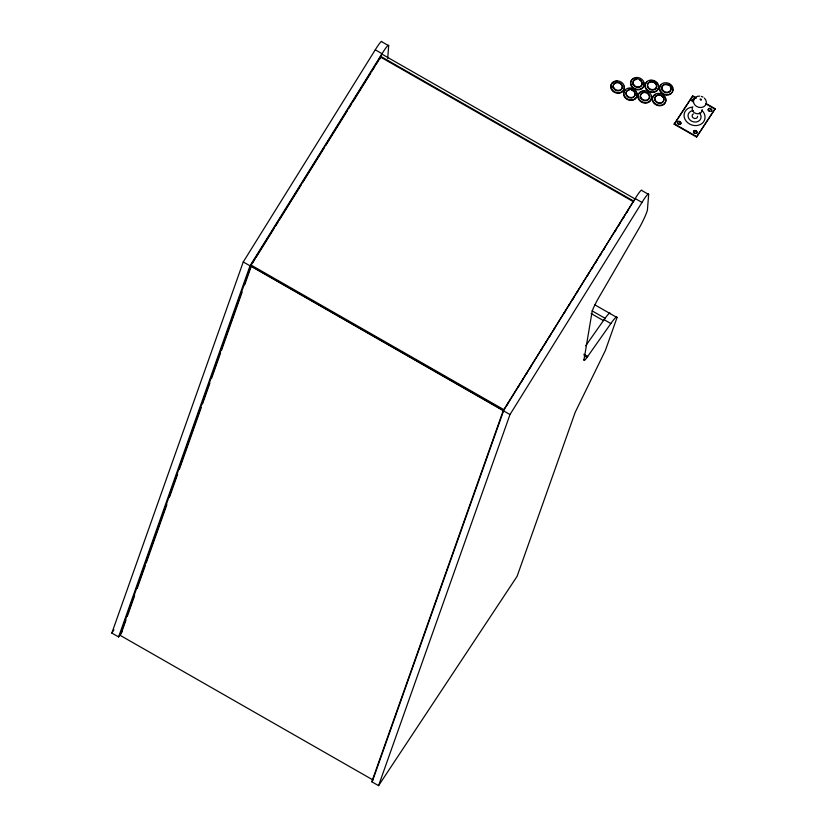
<?xml version="1.0" encoding="UTF-8"?>
<svg xmlns="http://www.w3.org/2000/svg" width="827" height="827" viewBox="0 0 827 827"><rect width="100%" height="100%" fill="white"/><g stroke="black" fill="none" stroke-linecap="round" stroke-linejoin="round"><path stroke-width="1.24" d="M380.379 58.707L380.565 56.288L381.888 54.106L635.084 198.945L633.761 201.126L380.565 56.288M387.698 58.417L388.68 45.712L381.909 41.836A13.894 1.509 -60.2 0 0 375.262 49.827L243.252 261.952L111.831 633.058L118.602 636.935L122.158 631.57M594.592 304.687L617.045 317.537L605.405 350.4L575.158 412.394L517.092 576.347L378.57 785.65L371.799 781.773L503.219 410.668L635.219 198.552A13.894 1.509 -60.2 0 1 641.866 190.561L648.647 194.428L647.458 209.676A26.505 2.884 -60.2 0 1 640.139 226.391L600.795 294.154A16.643 1.809 -60.2 0 0 592.049 311.955L583.976 359.952M584.058 359.476L583.965 360.221A13.294 1.447 -60.2 0 0 586.498 358.112L587.697 356.427L583.831 354.214M250.974 265.012L250.788 265.88L503.581 410.492L633.224 201.602L380.441 56.991L250.974 265.012L503.767 409.623M380.441 56.991L376.161 64.423M633.037 202.46L633.224 201.602M118.602 636.935L250.023 265.818L382.033 53.703A13.894 1.509 -60.2 0 1 388.68 45.712M503.602 410.73L372.863 779.902L120.029 635.27L250.757 266.087L509.99 414.544L378.57 785.65M121.703 632.179L126.004 620.033M127.286 616.394L134.605 595.75M137.179 588.462L145.356 565.389M146.214 562.96L166.858 504.666M169.432 497.378L177.609 474.305M179.325 469.447L201.261 407.515M202.543 403.865L209.862 383.221M211.578 378.363L220.613 352.86M221.471 350.441L242.115 292.148M244.689 284.86L251.139 266.645M706.206 103.602L715.169 108.73L696.561 137.024L674.16 124.215L692.768 95.911L696.127 97.834M679.246 124.505A1.437 1.23 19.5 0 1 678.491 124.133L678.636 123.73A1.468 1.251 19.5 0 1 677.644 121.776A1.468 1.251 19.5 0 1 679.959 121.724A1.437 1.23 19.5 0 1 680.817 123.595A1.437 1.23 19.5 0 1 678.636 123.73M680.073 124.453A1.437 1.23 19.5 0 0 679.825 122.127L679.959 121.724M692.768 95.911L674.16 124.215M693.16 102.041L693.305 101.638A1.468 1.251 19.5 0 1 692.22 99.85A1.468 1.251 19.5 0 1 694.277 99.354M694.969 133.571A1.437 1.23 19.5 0 1 694.618 133.333L694.752 132.93A1.468 1.251 19.5 0 1 693.77 130.976A1.468 1.251 19.5 0 1 696.086 130.924A1.437 1.23 19.5 0 1 696.934 132.796A1.437 1.23 19.5 0 1 694.752 132.93M696.541 133.467A1.437 1.23 19.5 0 0 695.941 131.328L696.086 130.924M696.561 137.024L715.169 108.73M709.442 110.828A1.437 1.23 19.5 0 0 711.623 110.694A1.437 1.23 19.5 0 0 710.775 108.813A1.468 1.251 19.5 0 0 708.45 108.875A1.468 1.251 19.5 0 0 709.442 110.828L709.297 111.231A1.468 1.251 19.5 0 1 708.305 109.278A1.468 1.251 19.5 0 1 710.631 109.226A1.437 1.23 19.5 0 1 711.478 111.097M700.056 99.168C702.009 102.103 699.962 96.645 701.213 100.015M252.152 263.689L254.881 259.316M256.246 257.125L273.954 228.655M275.319 226.464L278.048 222.091M279.412 219.899L301.214 184.866M302.579 182.674L324.38 147.63M325.745 145.449L347.547 110.404M348.911 108.223L351.64 103.84M352.995 101.649L370.713 73.179M372.078 70.988L374.807 66.615M506.982 405.023L508.347 402.832M517.888 387.501L519.253 385.31M521.971 380.937L523.336 378.745M526.065 374.362L527.43 372.171M530.148 367.798L531.513 365.606M541.054 350.276L542.419 348.084M545.138 343.701L546.502 341.52M549.231 337.137L550.596 334.945M553.315 330.562L554.679 328.381M564.221 313.051L565.585 310.859M568.314 306.476L569.669 304.295M572.398 299.912L573.762 297.72M576.481 293.337L577.846 291.156M587.387 275.825L588.752 273.634M591.481 269.251L592.835 267.059M595.564 262.686L596.929 260.495M599.658 256.112L601.012 253.92M603.741 249.547L605.106 247.356M614.647 232.025L616.012 229.834M618.73 225.461L620.095 223.269M622.824 218.886L624.178 216.695M626.907 212.322L628.272 210.13M509.99 414.544L641.99 202.419A13.894 1.509 -60.2 0 1 648.647 194.428M111.831 633.058L113.961 629.843M120.029 635.27L121.269 633.389M371.799 781.773L373.215 779.634M585.712 345.758L604.082 319.677A22.825 2.481 -60.2 0 1 610.274 313.66M617.045 317.537A22.825 2.481 -60.2 0 0 610.853 323.553L586.994 357.429L584.089 355.765M693.75 96.955L695.983 98.237M706.062 104.006L715.024 109.133M674.305 123.812L696.706 136.62M375.262 49.827L382.033 53.703M635.219 198.552L641.99 202.419M592.049 310.849L605.498 318.54M604.082 319.677L610.853 323.553M591.109 313.536L603.431 320.587M243.252 261.952L250.023 265.818M636.811 93.379A6.885 5.872 19.5 0 1 628.696 100.108A6.885 5.872 19.5 0 1 625.419 89.916M628.417 88.582A6.885 5.872 19.5 0 1 631.921 88.82M633.575 89.533A6.885 5.872 19.5 0 1 636.108 91.89M634.888 93.255A4.662 3.98 19.5 0 1 629.378 97.813A4.662 3.98 19.5 0 1 627.166 90.898M628.096 90.319A4.662 3.98 19.5 0 1 629.192 89.998M631.57 90.164A4.662 3.98 19.5 0 1 634.412 92.242M663.73 95.932A6.885 5.872 19.5 0 1 664.319 104.016A6.885 5.872 19.5 0 1 655.273 104.429A6.885 5.872 19.5 0 1 653.103 96.418M654.147 95.25A6.885 5.872 19.5 0 1 655.532 94.402M663.626 98.599A4.662 3.98 19.5 0 1 659.708 103.396A4.662 3.98 19.5 0 1 654.622 98.661A4.662 3.98 19.5 0 1 660.308 95.508M661.424 95.994A4.662 3.98 19.5 0 1 663.14 97.586M672.94 89.636A6.885 5.872 19.5 0 1 663.709 94.495A6.885 5.872 19.5 0 1 661.28 84.612M669.436 84.23A6.885 5.872 19.5 0 1 672.682 88.076M670.273 86.949A4.662 3.98 19.5 0 1 668.723 92.355A4.662 3.98 19.5 0 1 662.406 90.432A4.662 3.98 19.5 0 1 663.957 85.026M665.063 84.695A4.662 3.98 19.5 0 1 668.557 85.346M661.755 89.905A4.662 3.98 19.5 0 1 661.579 88.84M658.271 85.439A6.885 5.872 19.5 0 1 650.146 92.169A6.885 5.872 19.5 0 1 646.869 81.966M649.877 80.632A6.885 5.872 19.5 0 1 651.624 80.55M653.382 80.881A6.885 5.872 19.5 0 1 655.025 81.594M656.452 82.638A6.885 5.872 19.5 0 1 657.558 83.951M656.349 85.305A4.662 3.98 19.5 0 1 652.431 90.102A4.662 3.98 19.5 0 1 647.345 85.367A4.662 3.98 19.5 0 1 653.03 82.214M654.147 82.7A4.662 3.98 19.5 0 1 655.863 84.302M655.79 88.82A4.662 3.98 19.5 0 1 655.077 89.616M643.788 82.814A6.885 5.872 19.5 0 1 639.736 89.667A6.885 5.872 19.5 0 1 631.208 85.987A6.885 5.872 19.5 0 1 633.782 78.493M635.394 78.007A6.885 5.872 19.5 0 1 637.141 77.934M639.674 80.074A4.662 3.98 19.5 0 1 640.77 86.515A4.662 3.98 19.5 0 1 633.523 85.171A4.662 3.98 19.5 0 1 636.17 79.433M632.872 84.633A4.662 3.98 19.5 0 1 632.82 82.545M651.211 96.056A6.885 5.872 19.5 0 1 647.148 102.92A6.885 5.872 19.5 0 1 638.62 99.24A6.885 5.872 19.5 0 1 641.194 91.735M642.806 91.259A6.885 5.872 19.5 0 1 644.564 91.177M647.086 93.327A4.662 3.98 19.5 0 1 648.182 99.757A4.662 3.98 19.5 0 1 640.946 98.413A4.662 3.98 19.5 0 1 643.592 92.676M644.771 92.614A4.662 3.98 19.5 0 1 645.97 92.841M640.294 97.875A4.662 3.98 19.5 0 1 640.108 96.821M623.992 86.194A6.885 5.872 19.5 0 1 619.93 93.058A6.885 5.872 19.5 0 1 611.401 89.378A6.885 5.872 19.5 0 1 613.975 81.873M615.598 81.397A6.885 5.872 19.5 0 1 617.345 81.315M622.245 87.124A4.662 3.98 19.5 0 1 617.345 90.815A4.662 3.98 19.5 0 1 613.117 85.781A4.662 3.98 19.5 0 1 618.751 82.979M619.868 83.465A4.662 3.98 19.5 0 1 622.069 86.07M613.076 88.024A4.662 3.98 19.5 0 1 612.89 86.959M699.404 112.875A6.647 5.665 19.5 0 1 698.029 121.486A6.647 5.665 19.5 0 1 688.488 117.941A6.647 5.665 19.5 0 1 693.171 110.56M694.618 133.333A1.468 1.251 19.5 0 1 694.194 133.168M693.832 132.889A1.468 1.251 19.5 0 1 693.905 131.1A1.468 1.251 19.5 0 1 695.941 131.328M678.491 124.133A1.468 1.251 19.5 0 1 677.499 122.179A1.468 1.251 19.5 0 1 679.825 122.127M692.127 101.235A1.468 1.251 19.5 0 1 694.132 99.757M701.875 110.322A10.679 9.107 19.5 0 1 700.707 124.35A10.679 9.107 19.5 0 1 685.087 119.501A10.679 9.107 19.5 0 1 691.682 107.159M704.366 98.113A6.575 5.603 19.5 0 1 703.239 106.993A6.575 5.603 19.5 0 1 693.667 102.858A6.575 5.603 19.5 0 1 699.745 96.118M701.43 96.428A6.575 5.603 19.5 0 1 703.002 97.11M702.268 109.681A5.127 4.373 19.5 0 1 696.014 113.537A5.127 4.373 19.5 0 1 692.799 106.797M697.585 116.287A2.781 2.367 19.5 0 1 693.533 118.085A2.781 2.367 19.5 0 1 693.429 113.919M624.685 96.563A6.885 5.872 19.5 0 0 636.418 97.39A6.885 5.872 19.5 0 0 630.339 88.024A6.885 5.872 19.5 0 0 624.685 96.563M626.721 95.239A4.662 3.98 19.5 0 0 634.681 95.798A4.662 3.98 19.5 0 0 630.556 89.45A4.662 3.98 19.5 0 0 626.721 95.239M653.413 101.907A6.885 5.872 19.5 0 0 665.146 102.734A6.885 5.872 19.5 0 0 659.067 93.368A6.885 5.872 19.5 0 0 653.413 101.907M655.449 100.584A4.662 3.98 19.5 0 0 663.409 101.142A4.662 3.98 19.5 0 0 659.284 94.795A4.662 3.98 19.5 0 0 655.449 100.584M660.546 91.259A6.885 5.872 19.5 0 0 672.279 92.086A6.885 5.872 19.5 0 0 666.2 82.721A6.885 5.872 19.5 0 0 660.546 91.259M662.582 89.936A4.662 3.98 19.5 0 0 670.542 90.494A4.662 3.98 19.5 0 0 666.417 84.147A4.662 3.98 19.5 0 0 662.582 89.936M646.135 88.613A6.885 5.872 19.5 0 0 657.868 89.44A6.885 5.872 19.5 0 0 651.79 80.074A6.885 5.872 19.5 0 0 646.135 88.613M648.182 87.3A4.662 3.98 19.5 0 0 656.131 87.858A4.662 3.98 19.5 0 0 652.007 81.501A4.662 3.98 19.5 0 0 648.182 87.3M631.663 85.998A6.885 5.872 19.5 0 0 643.396 86.814A6.885 5.872 19.5 0 0 637.317 77.449A6.885 5.872 19.5 0 0 631.663 85.998M633.699 84.674A4.662 3.98 19.5 0 0 641.659 85.233A4.662 3.98 19.5 0 0 637.534 78.885A4.662 3.98 19.5 0 0 633.699 84.674M639.075 99.24A6.885 5.872 19.5 0 0 650.808 100.067A6.885 5.872 19.5 0 0 644.729 90.701A6.885 5.872 19.5 0 0 639.075 99.24M641.111 97.917A4.662 3.98 19.5 0 0 649.071 98.475A4.662 3.98 19.5 0 0 644.946 92.128A4.662 3.98 19.5 0 0 641.111 97.917M611.856 89.378A6.885 5.872 19.5 0 0 623.589 90.205A6.885 5.872 19.5 0 0 617.511 80.839A6.885 5.872 19.5 0 0 611.856 89.378M613.903 88.055A4.662 3.98 19.5 0 0 621.852 88.613A4.662 3.98 19.5 0 0 617.728 82.266A4.662 3.98 19.5 0 0 613.903 88.055"/></g></svg>
